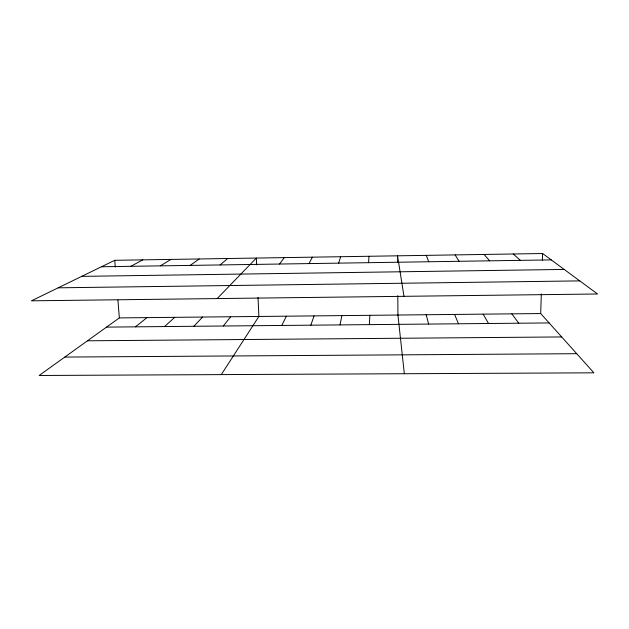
<?xml version="1.0" encoding="UTF-8"?>
<svg xmlns="http://www.w3.org/2000/svg" width="629" height="629" viewBox="0 0 629 629"><rect width="100%" height="100%" fill="white"/><g stroke="black" fill="none" stroke-linecap="round" stroke-linejoin="round"><path stroke-width="0.94" d="M540.696 313.557L119.353 317.904L39.147 375.482L593.894 372.816L540.696 313.557L541.317 293.955M542.379 260.194L542.591 253.518L114.73 260.304L31.45 300.819L597.55 293.987L542.591 253.518M369.412 324.627L369.821 315.318M368.547 262.678L369.011 256.27M340.037 324.902L341.869 315.609M338.701 263.134L340.619 256.718M310.828 325.177L314.06 315.9M281.776 325.452L286.392 316.183M309.012 263.59L312.385 257.167M221.29 374.609L258.873 316.466L258.047 297.391M279.496 264.038L284.292 257.615M223.287 326.011L230.67 316.757M193.85 326.286L202.617 317.047M217.186 298.578L256.349 258.055L256.648 264.872M164.578 326.561L174.713 317.331M220.064 264.943L227.722 258.511M135.471 326.836L146.958 317.621M190.162 265.399L199.244 258.967M160.426 265.855L170.915 259.415M130.863 266.311L142.752 259.863M101.466 266.759L551.248 259.887M81.715 276.367L564.205 269.432M58.175 287.815L579.757 280.888M106.529 327.111L549.109 322.929M87.462 340.8L561.689 336.94M64.803 357.068L576.73 353.695M513.272 253.982L520.364 260.359M484.102 254.446L489.653 260.831M511.841 313.855L518.744 323.22M455.097 254.902L459.123 261.294M483.135 314.154L488.544 323.503M454.578 314.445L458.51 323.786M426.25 255.358L428.758 261.758M426.179 314.736L428.64 324.069M403.983 296.322L397.552 255.814L397.591 262.395M404.345 373.728L397.929 315.027L397.803 295.693M114.73 260.304L115.272 267.026M117.914 300.033L119.353 317.904"/></g></svg>
